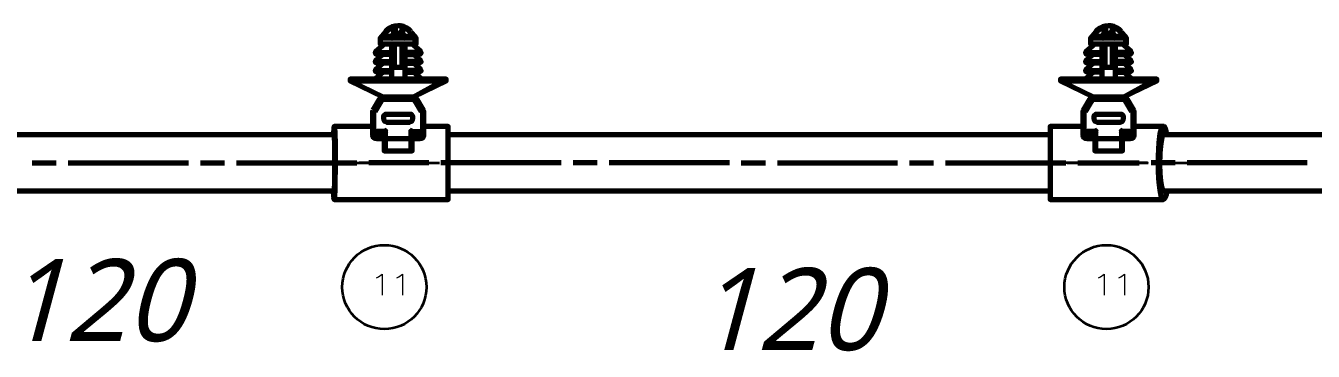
# Model space of a CAD drawing. Header units: millimetres. Extents: x 0 to 174, y 0 to 33.
# Drawn here: x 58.289 to 62.508, y 8.302 to 9.369 of the extents above; entities that cross this region are included whole.
import ezdxf

# ---------------------------------------------------------------- set-up
doc = ezdxf.new("R2010")
doc.units = ezdxf.units.MM
doc.layers.add('PDF_Geomertry', color=7, linetype='Continuous', true_color=0x405f80)
doc.layers.add('PDF_Text', color=7, linetype='Continuous')
doc.styles.add('PDF Lucida Handwriting Italic', font='')
doc.styles.get('PDF Lucida Handwriting Italic').set_extended_font_data('Lucida Handwriting', italic=True)

# ---------------------------------------------------------------- blocks, each defined once
blk = doc.blocks.new('SYM_11_037')
at = {"layer": 'PDF_Geomertry', "lineweight": 35}
for points in [[(-0.0407, 0.2507), (-0.0399, 0.2507), (-0.0354, 0.2471), (-0.0344, 0.2482), (-0.0271, 0.2547), (-0.0186, 0.2596), (-0.0186, 0.2396), (-0.0418, 0.2396), (-0.0354, 0.2471)], [(-0.0186, 0.2596), (-0.0201, 0.2631), (-0.0207, 0.2642), (-0.0208, 0.2647), (-0.021, 0.2649), (-0.0294, 0.26), (-0.0371, 0.2538), (-0.0399, 0.2508)], [(-0.0079, 0.2649), (-0.0082, 0.2658), (-0.0086, 0.2663), (-0.0094, 0.2668), (-0.0124, 0.2671), (-0.0169, 0.2663), (-0.021, 0.2649)], [(-0.0128, 0.2471), (-0.0125, 0.2483), (-0.0114, 0.2494), (-0.0079, 0.2507), (0.0094, 0.2507), (0.0094, 0.2649), (0.0099, 0.2661), (0.0104, 0.2667), (0.0124, 0.2671), (0.0181, 0.2664), (0.0182, 0.2661), (0.0185, 0.2653), (0.0181, 0.261), (0.02, 0.2596), (0.0224, 0.2649), (0.0261, 0.2631), (0.0343, 0.2576), (0.0412, 0.2508)], [(0.0224, 0.2649), (0.0181, 0.2664), (0.0094, 0.2692), (0.0007, 0.2701)], [(0.0369, 0.2471), (0.0433, 0.2396), (0.02, 0.2396), (0.02, 0.2596), (0.0215, 0.2589), (0.0299, 0.2538), (0.0369, 0.2471), (0.0412, 0.2507), (0.0422, 0.2507)], [(-0.0547, 0.2333), (-0.0418, 0.2396), (-0.0418, 0.2299)], [(-0.0128, 0.2396), (-0.0117, 0.2358), (-0.0092, 0.2338), (-0.0076, 0.2333)], [(0.0561, 0.2333), (0.0433, 0.2396), (0.0433, 0.2299)], [(0.0525, 0.2106), (0.0525, 0.2299)], [(-0.0726, 0.1867), (-0.0206, 0.1867)], [(0.074, 0.1867), (0.0219, 0.1867)], [(-0.0726, 0.1571), (-0.0206, 0.1571)], [(-0.0726, 0.1276), (-0.0206, 0.1276)], [(0.074, 0.1571), (0.0219, 0.1571)], [(0.074, 0.1276), (0.0219, 0.1276)], [(-0.0726, 0.0982), (-0.0206, 0.0982)], [(0.074, 0.0982), (0.0219, 0.0982)], [(0.1392, 0.0947), (0.1392, 0.089), (0.044, 0.0375)], [(-0.054, 0.0242), (-0.0599, 0.0276), (-0.0608, 0.0281), (-0.0569, 0.0318), (-0.0524, 0.0328), (-0.0524, 0.0253), (0.0539, 0.0253), (0.0539, 0.0328), (0.0581, 0.0319), (0.0614, 0.0294), (0.0622, 0.0281), (0.0617, 0.0278), (0.0556, 0.0242)], [(-0.0497, 0.0375), (-0.0497, 0.0374), (-0.0522, 0.0371), (-0.0546, 0.0361), (-0.0565, 0.0347), (-0.0581, 0.0326)], [(0.0596, 0.0326), (0.0581, 0.0347), (0.0561, 0.0361), (0.0537, 0.0371), (0.0512, 0.0374), (0.0512, 0.0375)], [(-0.0747, -0.0765), (-0.0747, -0.0707), (-0.0747, -0.0119), (-0.0824, -0.0119)], [(-0.0811, -0.0071), (-0.0744, -0.011), (-0.0747, -0.0119)], [(0.0825, -0.0071), (0.0758, -0.011), (0.0761, -0.0119)], [(0.0839, -0.0119), (0.0761, -0.0119), (0.0761, -0.0707), (0.0839, -0.0707)], [(-0.0683, -0.0842), (-0.0751, -0.0842), (-0.0768, -0.0911), (-0.0771, -0.0919), (-0.0769, -0.094), (-0.0763, -0.0953), (-0.0735, -0.0965), (-0.0728, -0.0967), (-0.0728, -0.0997)], [(-0.0369, -0.1394), (-0.0369, -0.0726), (-0.0689, -0.0726), (-0.0667, -0.0765), (-0.065, -0.0749), (-0.0689, -0.0726), (-0.0689, -0.0765), (-0.0747, -0.0765), (-0.0751, -0.0842)], [(-0.0667, -0.0765), (-0.0625, -0.0836)], [(-0.065, -0.0749), (-0.0579, -0.079)], [(-0.0369, -0.0726), (-0.0447, -0.09)], [(0.0594, -0.079), (0.0664, -0.0749), (0.0681, -0.0765), (0.0703, -0.0726), (0.0385, -0.0726), (0.0385, -0.1394)], [(0.0461, -0.09), (0.0385, -0.0726)], [(0.0681, -0.0765), (0.064, -0.0836)], [(0.0664, -0.0749), (0.0703, -0.0726), (0.0703, -0.0765), (0.0761, -0.0765), (0.0839, -0.0765)], [(0.0699, -0.0842), (0.0765, -0.0842), (0.0782, -0.0911), (0.0785, -0.0919), (0.0785, -0.094), (0.0776, -0.0953), (0.075, -0.0965), (0.0742, -0.0967)], [(0.0761, -0.0707), (0.0761, -0.0765), (0.0765, -0.0842)], [(-0.0728, -0.0967), (-0.0708, -0.0967), (-0.069, -0.0964), (-0.0671, -0.095), (-0.0664, -0.0931), (-0.0668, -0.0911)], [(0.0742, -0.0997), (0.0742, -0.0967), (0.0722, -0.0967), (0.0706, -0.0964), (0.0686, -0.095), (0.0678, -0.0931), (0.0682, -0.0911)]]:
    blk.add_lwpolyline(points, dxfattribs=at)
at = {"layer": 'PDF_Geomertry', "lineweight": 70}
for points in [[(0.0422, 0.2508), (0.0353, 0.2576), (0.0272, 0.2632), (0.0182, 0.2672), (0.0087, 0.2696), (0.0007, 0.2701), (-0.009, 0.2692), (-0.0185, 0.2665), (-0.0272, 0.2624), (-0.0351, 0.2565), (-0.0407, 0.2508)], [(-0.0225, 0.2299), (-0.0188, 0.2307), (-0.0157, 0.2328), (-0.0135, 0.2358), (-0.0128, 0.2396), (-0.0128, 0.2471), (-0.0128, 0.2596), (-0.0129, 0.2606), (-0.0133, 0.2613), (-0.014, 0.2617), (-0.0144, 0.2617), (-0.0164, 0.2611), (-0.0186, 0.2596)], [(-0.0189, 0.2299), (-0.0151, 0.2303), (-0.0111, 0.2314), (-0.0076, 0.2333), (-0.0079, 0.2507), (-0.0079, 0.2649), (-0.0114, 0.2631), (-0.0125, 0.2614), (-0.0128, 0.2596)], [(-0.0131, 0.2607), (-0.0126, 0.2613), (-0.0125, 0.2614)], [(0.0094, 0.2649), (0.0129, 0.2631), (0.0139, 0.2614), (0.0143, 0.2596)], [(0.0142, 0.2606), (0.0142, 0.2608), (0.0144, 0.2611), (0.0147, 0.2611)], [(0.0181, 0.261), (0.016, 0.2617), (0.0153, 0.2615), (0.0146, 0.261), (0.0143, 0.2596), (0.0143, 0.2471), (0.0143, 0.2396), (0.0147, 0.2396), (0.02, 0.2396), (0.0204, 0.2354), (0.0214, 0.2321), (0.0225, 0.2306), (0.0231, 0.2301), (0.0239, 0.2299), (0.0222, 0.2308), (0.0212, 0.2326), (0.0207, 0.2342), (0.02, 0.2396)], [(-0.0407, 0.2507), (-0.0582, 0.2299), (-0.0582, 0.2106), (0.0525, 0.2106), (0.0597, 0.2106), (0.0597, 0.2299), (0.0422, 0.2507)], [(0.0597, 0.2299), (0.059, 0.2299), (0.0564, 0.2299), (0.0525, 0.2299), (0.0203, 0.2299), (0.0092, 0.2299), (-0.0076, 0.2299), (-0.0189, 0.2299), (-0.0549, 0.2299), (-0.0576, 0.2299), (-0.0582, 0.2299)], [(-0.0399, 0.2507), (-0.0547, 0.2333), (-0.0558, 0.2314), (-0.056, 0.2306), (-0.0558, 0.2303), (-0.0556, 0.23), (-0.0549, 0.2299)], [(0.0203, 0.2299), (0.0149, 0.2306), (0.0092, 0.2333), (0.0094, 0.2507), (0.0129, 0.2494), (0.0139, 0.2483), (0.0143, 0.2471)], [(0.0092, 0.2333), (0.0104, 0.2338), (0.0119, 0.2346), (0.0132, 0.236), (0.014, 0.2378), (0.0143, 0.2396), (0.015, 0.2358), (0.0171, 0.2328), (0.0203, 0.2307), (0.0239, 0.2299)], [(0.0412, 0.2507), (0.0561, 0.2333), (0.0572, 0.2314), (0.0574, 0.2306), (0.0572, 0.2303), (0.0569, 0.23), (0.0564, 0.2299)], [(-0.0207, 0.1764), (-0.0689, 0.1764), (-0.0739, 0.1792), (-0.0726, 0.1867), (-0.044, 0.2106)], [(-0.0207, 0.1469), (-0.0689, 0.1469), (-0.0739, 0.1497), (-0.0726, 0.1571), (-0.0497, 0.1764)], [(-0.0206, 0.1764), (-0.0206, 0.1836), (-0.0206, 0.1867), (-0.0206, 0.2106)], [(-0.0206, 0.1469), (-0.0206, 0.1469), (-0.0206, 0.1469), (-0.0206, 0.1543), (-0.0206, 0.1571), (-0.0206, 0.1765)], [(0.0124, 0.2106), (0.0124, 0.1333), (-0.0108, 0.1333), (-0.0108, 0.2106)], [(0.0219, 0.2106), (0.0219, 0.1867), (0.0219, 0.18), (0.0219, 0.1775), (0.0219, 0.1764), (0.0219, 0.1765)], [(0.0219, 0.1764), (0.0219, 0.1571), (0.0219, 0.1506), (0.0219, 0.1479), (0.0219, 0.1469), (0.0219, 0.1469), (0.0219, 0.1276), (0.0219, 0.1211), (0.0219, 0.1185), (0.0219, 0.1174), (0.0219, 0.1175), (0.0219, 0.0982)], [(0.0222, 0.1764), (0.0703, 0.1764), (0.076, 0.1813), (0.074, 0.1867), (0.0454, 0.2106)], [(0.0222, 0.1469), (0.0703, 0.1469), (0.076, 0.1518), (0.074, 0.1571), (0.0511, 0.1764)], [(-0.0207, 0.1174), (-0.0689, 0.1174), (-0.0739, 0.1203), (-0.0726, 0.1276), (-0.0497, 0.1469)], [(-0.0206, 0.1175), (-0.0206, 0.1174), (-0.0206, 0.1175), (-0.0206, 0.1276), (-0.0206, 0.1471)], [(0.0222, 0.1174), (0.0703, 0.1174), (0.076, 0.1222), (0.074, 0.1276), (0.0511, 0.1469)], [(0.05, 0.0375), (0.1585, 0.089), (0.1585, 0.0947), (0.1392, 0.0947), (-0.1569, 0.0947), (-0.1569, 0.089), (-0.0486, 0.0375)], [(-0.1569, 0.089), (0.1392, 0.089), (0.1585, 0.089)], [(-0.0746, 0.0947), (-0.0726, 0.0982), (-0.0497, 0.1174)], [(-0.0206, 0.0982), (-0.0206, 0.1176)], [(0.076, 0.0947), (0.074, 0.0982), (0.0511, 0.1174)], [(-0.0625, -0.0836), (-0.0683, -0.0842), (-0.0668, -0.0911), (-0.0619, -0.0906), (-0.0614, -0.0904), (-0.0612, -0.0903), (-0.0611, -0.0901), (-0.0611, -0.09), (-0.0619, -0.094), (-0.0643, -0.0972), (-0.0674, -0.0992), (-0.0708, -0.0997), (-0.0714, -0.0997), (-0.0728, -0.0997), (-0.0758, -0.0992), (-0.0788, -0.0976), (-0.0814, -0.0943), (-0.0824, -0.09), (-0.0824, -0.0828), (-0.0824, -0.0765), (-0.0824, -0.0707), (-0.0824, -0.0212), (-0.0824, -0.0119), (-0.0811, -0.0071), (-0.0608, 0.0281), (-0.0581, 0.0326), (-0.0575, 0.0335), (-0.0497, 0.0375), (0.0512, 0.0375), (0.0522, 0.0375), (0.0596, 0.0326), (0.0622, 0.0281), (0.0825, -0.0071), (0.0839, -0.0119), (0.0839, -0.0212), (0.0839, -0.0707), (0.0839, -0.0765), (0.0839, -0.0828)], [(-0.0744, -0.011), (-0.054, 0.0242), (-0.0535, 0.0249), (-0.0524, 0.0253)], [(0.0539, 0.0253), (0.0547, 0.025), (0.0556, 0.0242), (0.0758, -0.011)], [(-0.0747, -0.0707), (-0.0824, -0.0707), (-0.0824, -0.0765), (-0.0747, -0.0765)], [(-0.0824, -0.0828), (-0.0824, -0.0828), (-0.0822, -0.0829), (-0.0821, -0.0832), (-0.0814, -0.0835), (-0.0751, -0.0842)], [(-0.0667, -0.0765), (-0.0689, -0.0765), (-0.0683, -0.0842)], [(-0.0611, -0.09), (-0.0611, -0.0862), (-0.0611, -0.0862), (-0.0612, -0.086), (-0.0625, -0.0836), (-0.0607, -0.0808), (-0.0579, -0.079), (-0.0553, -0.0804), (-0.0582, -0.0812), (-0.0604, -0.0833), (-0.0611, -0.0862), (-0.0604, -0.0833), (-0.0582, -0.0812), (-0.0553, -0.0804), (-0.0543, -0.0804), (-0.0496, -0.0817), (-0.046, -0.0853), (-0.0447, -0.09), (-0.0447, -0.1394), (-0.0369, -0.1394), (0.0385, -0.1394), (0.0461, -0.1394), (0.0461, -0.09), (0.0469, -0.0864), (0.049, -0.0832), (0.0521, -0.0811), (0.0558, -0.0804), (0.0568, -0.0804), (0.0597, -0.0812), (0.0618, -0.0833), (0.0626, -0.0862), (0.0618, -0.0833), (0.0597, -0.0812), (0.0568, -0.0804), (0.0568, -0.0804), (0.0571, -0.0803), (0.0594, -0.079), (0.0622, -0.0808), (0.064, -0.0836), (0.0626, -0.0862), (0.0626, -0.09), (0.0633, -0.0937), (0.0656, -0.0969), (0.0686, -0.099), (0.0722, -0.0997)], [(-0.0369, -0.0726), (-0.0543, -0.0804)], [(0.0558, -0.0804), (0.0385, -0.0726)], [(0.0626, -0.09), (0.0626, -0.0901), (0.0626, -0.0903), (0.0628, -0.0904), (0.0633, -0.0906), (0.0682, -0.0911), (0.0699, -0.0842), (0.064, -0.0836)], [(0.0681, -0.0765), (0.0703, -0.0765), (0.0699, -0.0842)], [(0.0765, -0.0842), (0.0829, -0.0835), (0.0836, -0.0832), (0.0837, -0.0829), (0.0839, -0.0828), (0.0839, -0.0828), (0.0839, -0.09)], [(-0.0824, -0.09), (-0.0824, -0.0901), (-0.0824, -0.0903), (-0.0821, -0.0904), (-0.0817, -0.0906), (-0.0768, -0.0911)], [(-0.0708, -0.0997), (-0.0708, -0.0967)], [(0.0782, -0.0911), (0.0831, -0.0906), (0.0836, -0.0904), (0.0837, -0.0903), (0.0839, -0.0901), (0.0839, -0.09), (0.0828, -0.0946), (0.0796, -0.0981), (0.0761, -0.0996), (0.0742, -0.0997), (0.0729, -0.0997), (0.0722, -0.0997), (0.0722, -0.0993), (0.0722, -0.0967)]]:
    blk.add_lwpolyline(points, dxfattribs=at)
for points in [[(-0.0225, 0.2299), (-0.0215, 0.2301), (-0.021, 0.2306), (-0.02, 0.2321), (-0.019, 0.2354), (-0.0186, 0.2396), (-0.0128, 0.2396), (-0.0132, 0.2396), (-0.0186, 0.2396), (-0.0193, 0.2342), (-0.0199, 0.2326), (-0.0208, 0.2308)], [(0.0424, -0.0194), (0.0432, -0.0196), (0.0481, -0.0253), (0.0481, -0.0358), (0.0449, -0.0439), (0.0365, -0.0475), (-0.035, -0.0475), (-0.0431, -0.0442), (-0.0467, -0.0358), (-0.0467, -0.0253), (-0.0465, -0.0243), (-0.0408, -0.0194)]]:
    blk.add_lwpolyline(points, close=True, dxfattribs=at)
at = {"layer": 'PDF_Geomertry', "lineweight": 35}
blk.add_lwpolyline([(0.0539, 0.0328), (0.0512, 0.0374), (-0.0497, 0.0374), (-0.0524, 0.0328)], close=True, dxfattribs=at)
blk = doc.blocks.new('SYM_11_045')
at = {"layer": 'PDF_Geomertry', "lineweight": 35}
for points in [[(-0.0403, 0.252), (-0.0393, 0.252), (-0.035, 0.2484), (-0.0339, 0.2495), (-0.0267, 0.256), (-0.0182, 0.2609), (-0.0182, 0.2409), (-0.0414, 0.2409), (-0.035, 0.2484)], [(-0.0182, 0.2609), (-0.0197, 0.2644), (-0.0201, 0.2655), (-0.0204, 0.266), (-0.0204, 0.2662), (-0.029, 0.2613), (-0.0365, 0.2551), (-0.0393, 0.2522)], [(-0.0075, 0.2662), (-0.0078, 0.2672), (-0.0081, 0.2676), (-0.009, 0.2681), (-0.0119, 0.2684), (-0.0165, 0.2676), (-0.0204, 0.2662)], [(-0.0124, 0.2484), (-0.0119, 0.2497), (-0.011, 0.2508), (-0.0075, 0.252), (0.0099, 0.252), (0.0099, 0.2662), (0.0103, 0.2674), (0.011, 0.268), (0.0128, 0.2684), (0.0185, 0.2677), (0.0186, 0.2674), (0.0189, 0.2666), (0.0186, 0.2623), (0.0206, 0.2609), (0.0228, 0.2662), (0.0185, 0.2677), (0.01, 0.2705), (0.0012, 0.2715)], [(0.0374, 0.2484), (0.0437, 0.2409), (0.0206, 0.2409), (0.0206, 0.2609), (0.0219, 0.2602), (0.0303, 0.2551), (0.0374, 0.2484), (0.0418, 0.252), (0.0426, 0.252)], [(0.0418, 0.2522), (0.0347, 0.259), (0.0265, 0.2644), (0.0229, 0.2662)], [(-0.0543, 0.2347), (-0.0414, 0.2409), (-0.0414, 0.2326), (-0.0414, 0.2312)], [(-0.0124, 0.2409), (-0.0112, 0.2372), (-0.0088, 0.2351), (-0.0072, 0.2347)], [(0.0567, 0.2347), (0.0437, 0.2409), (0.0437, 0.2312)], [(0.0529, 0.2119), (0.0529, 0.2312)], [(-0.0721, 0.188), (-0.02, 0.188)], [(0.0744, 0.188), (0.0225, 0.188)], [(-0.0721, 0.1584), (-0.02, 0.1584)], [(-0.0721, 0.129), (-0.02, 0.129)], [(0.0744, 0.1584), (0.0225, 0.1584)], [(0.0744, 0.129), (0.0225, 0.129)], [(-0.0721, 0.0995), (-0.02, 0.0995)], [(0.0744, 0.0995), (0.0225, 0.0995)], [(0.1396, 0.096), (0.1396, 0.0903), (0.0444, 0.0388)], [(-0.0536, 0.0255), (-0.0603, 0.0294), (-0.0564, 0.0331), (-0.0519, 0.0341), (-0.0519, 0.0266), (0.0543, 0.0266), (0.0543, 0.0341), (0.0585, 0.0333), (0.0618, 0.0308), (0.0626, 0.0294), (0.0622, 0.0291), (0.056, 0.0255)], [(-0.0493, 0.0388), (-0.0493, 0.0387), (-0.0518, 0.0384), (-0.0542, 0.0374), (-0.0561, 0.036), (-0.0576, 0.034)], [(0.06, 0.034), (0.0585, 0.036), (0.0565, 0.0374), (0.0542, 0.0384), (0.0517, 0.0387), (0.0517, 0.0388)], [(-0.0742, -0.0752), (-0.0742, -0.0694), (-0.0742, -0.0106), (-0.0819, -0.0106)], [(-0.0807, -0.0058), (-0.0739, -0.0097), (-0.0742, -0.0106)], [(0.0831, -0.0058), (0.0764, -0.0097), (0.0765, -0.0106)], [(0.0843, -0.0106), (0.0765, -0.0106), (0.0765, -0.0694), (0.0833, -0.0694), (0.0843, -0.0694)], [(-0.0679, -0.0828), (-0.0747, -0.0828), (-0.0763, -0.0898), (-0.0767, -0.0906), (-0.0765, -0.0927), (-0.0757, -0.094), (-0.0731, -0.0952), (-0.0722, -0.0953), (-0.0722, -0.0984)], [(-0.0365, -0.1381), (-0.0365, -0.0713), (-0.0683, -0.0713), (-0.0661, -0.0752), (-0.0644, -0.0735), (-0.0683, -0.0713), (-0.0683, -0.0752), (-0.0742, -0.0752), (-0.0747, -0.0828)], [(-0.0661, -0.0752), (-0.0621, -0.0823)], [(-0.0644, -0.0735), (-0.0575, -0.0777)], [(-0.0365, -0.0713), (-0.0442, -0.0887)], [(0.0389, -0.1381), (0.0389, -0.0713), (0.0708, -0.0713), (0.0686, -0.0752), (0.0669, -0.0735), (0.0599, -0.0777)], [(0.0467, -0.0887), (0.0389, -0.0713)], [(0.0686, -0.0752), (0.0644, -0.0823)], [(0.0669, -0.0735), (0.0708, -0.0713), (0.0708, -0.0752), (0.0765, -0.0752), (0.0833, -0.0752), (0.0843, -0.0752)], [(0.0703, -0.0828), (0.0771, -0.0828), (0.0786, -0.0898), (0.079, -0.0906), (0.0789, -0.0927), (0.0781, -0.094), (0.0754, -0.0952), (0.0747, -0.0953)], [(0.0765, -0.0694), (0.0765, -0.0752), (0.0771, -0.0828)], [(-0.0722, -0.0953), (-0.0703, -0.0953), (-0.0686, -0.0951), (-0.0667, -0.0937), (-0.0658, -0.0917), (-0.0663, -0.0898)], [(0.0747, -0.0984), (0.0747, -0.0953), (0.0728, -0.0953), (0.071, -0.0951), (0.069, -0.0937), (0.0682, -0.0917), (0.0687, -0.0898)]]:
    blk.add_lwpolyline(points, dxfattribs=at)
at = {"layer": 'PDF_Geomertry', "lineweight": 70}
for points in [[(0.0426, 0.2522), (0.0357, 0.259), (0.0276, 0.2645), (0.0186, 0.2685), (0.0092, 0.2709), (0.0012, 0.2715), (-0.0086, 0.2705), (-0.0181, 0.2678), (-0.0268, 0.2637), (-0.0347, 0.2578), (-0.0403, 0.2522)], [(-0.0219, 0.2312), (-0.0183, 0.232), (-0.0151, 0.2341), (-0.0131, 0.2372), (-0.0124, 0.2409), (-0.0124, 0.2484), (-0.0124, 0.2609), (-0.0125, 0.2619), (-0.0129, 0.2626), (-0.0136, 0.263), (-0.014, 0.263), (-0.0158, 0.2624), (-0.0182, 0.2609)], [(-0.0183, 0.2312), (-0.0147, 0.2316), (-0.0107, 0.2327), (-0.0072, 0.2347), (-0.0075, 0.252), (-0.0075, 0.2662), (-0.011, 0.2644), (-0.0119, 0.2627), (-0.0124, 0.2609)], [(-0.0125, 0.262), (-0.0121, 0.2626), (-0.0119, 0.2627)], [(0.0099, 0.2662), (0.0133, 0.2644), (0.0143, 0.2627), (0.0147, 0.2609)], [(0.0146, 0.2619), (0.0147, 0.2622), (0.0149, 0.2624), (0.0151, 0.2624)], [(0.0186, 0.2623), (0.0165, 0.263), (0.0157, 0.2628), (0.0151, 0.2623), (0.0147, 0.2609), (0.0147, 0.2484), (0.0147, 0.2409), (0.0151, 0.2409), (0.0206, 0.2409), (0.0208, 0.2367), (0.0219, 0.2334), (0.0229, 0.2319), (0.0235, 0.2315), (0.0244, 0.2312), (0.0228, 0.2322), (0.0217, 0.234), (0.0212, 0.2355), (0.0206, 0.2409)], [(-0.0201, 0.1777), (-0.0683, 0.1777), (-0.0733, 0.1805), (-0.0721, 0.188), (-0.0436, 0.2119)], [(-0.0403, 0.252), (-0.0578, 0.2312), (-0.0578, 0.2119), (0.0529, 0.2119), (0.0601, 0.2119), (0.0601, 0.2312), (0.0426, 0.252)], [(0.0601, 0.2312), (0.0596, 0.2312), (0.0568, 0.2312), (0.0529, 0.2312), (0.0208, 0.2312), (0.0096, 0.2312), (-0.0072, 0.2312), (-0.0183, 0.2312), (-0.0544, 0.2312), (-0.0572, 0.2312), (-0.0578, 0.2312)], [(-0.0393, 0.252), (-0.0543, 0.2347), (-0.0553, 0.2327), (-0.0554, 0.2319), (-0.0554, 0.2316), (-0.055, 0.2313), (-0.0544, 0.2312)], [(-0.02, 0.1777), (-0.02, 0.1849), (-0.02, 0.188), (-0.02, 0.2119)], [(0.0128, 0.2119), (0.0128, 0.1347), (-0.0104, 0.1347), (-0.0104, 0.2119)], [(0.0208, 0.2312), (0.0153, 0.2319), (0.0096, 0.2347), (0.0099, 0.252), (0.0133, 0.2508), (0.0143, 0.2497), (0.0147, 0.2484)], [(0.0096, 0.2347), (0.0108, 0.2351), (0.0125, 0.2359), (0.0137, 0.2373), (0.0144, 0.2391), (0.0147, 0.2409), (0.0154, 0.2372), (0.0175, 0.2341), (0.0207, 0.232), (0.0244, 0.2312)], [(0.0225, 0.2119), (0.0225, 0.188), (0.0225, 0.1813), (0.0225, 0.1788), (0.0225, 0.1777), (0.0225, 0.1778)], [(0.0228, 0.1777), (0.0708, 0.1777), (0.0765, 0.1826), (0.0744, 0.188), (0.046, 0.2119)], [(0.0418, 0.252), (0.0567, 0.2347), (0.0576, 0.2327), (0.0579, 0.2319), (0.0576, 0.2316), (0.0574, 0.2313), (0.0568, 0.2312)], [(-0.0201, 0.1483), (-0.0683, 0.1483), (-0.0733, 0.151), (-0.0721, 0.1584), (-0.0492, 0.1777)], [(-0.02, 0.1483), (-0.02, 0.1483), (-0.02, 0.1483), (-0.02, 0.1556), (-0.02, 0.1584), (-0.02, 0.1778)], [(0.0225, 0.1777), (0.0225, 0.1584), (0.0225, 0.1519), (0.0225, 0.1492), (0.0225, 0.1483), (0.0225, 0.1483), (0.0225, 0.129), (0.0225, 0.1224), (0.0225, 0.1198), (0.0225, 0.1187), (0.0225, 0.1188), (0.0225, 0.0995)], [(0.0228, 0.1483), (0.0708, 0.1483), (0.0765, 0.1531), (0.0744, 0.1584), (0.0515, 0.1777)], [(-0.0201, 0.1187), (-0.0683, 0.1187), (-0.0733, 0.1216), (-0.0721, 0.129), (-0.0492, 0.1483)], [(-0.02, 0.1188), (-0.02, 0.1187), (-0.02, 0.1188), (-0.02, 0.126), (-0.02, 0.129), (-0.02, 0.1484)], [(0.0228, 0.1187), (0.0708, 0.1187), (0.0765, 0.1235), (0.0744, 0.129), (0.0515, 0.1483)], [(0.0506, 0.0388), (0.1589, 0.0903), (0.1589, 0.096), (0.1396, 0.096), (-0.1565, 0.096), (-0.1565, 0.0903), (-0.0481, 0.0388)], [(-0.1565, 0.0903), (0.1396, 0.0903), (0.1589, 0.0903)], [(-0.0742, 0.096), (-0.0721, 0.0995), (-0.0492, 0.1187)], [(-0.02, 0.0995), (-0.02, 0.119)], [(0.0765, 0.096), (0.0744, 0.0995), (0.0515, 0.1187)], [(-0.0807, -0.0058), (-0.0603, 0.0294), (-0.0576, 0.034), (-0.0571, 0.0348), (-0.0493, 0.0388), (0.0517, 0.0388), (0.0526, 0.0388), (0.06, 0.034), (0.0626, 0.0294), (0.0831, -0.0058), (0.0843, -0.0106), (0.0843, -0.0199), (0.0843, -0.0694), (0.0843, -0.0752), (0.0843, -0.0815)], [(-0.0739, -0.0097), (-0.0536, 0.0255), (-0.0531, 0.0262), (-0.0519, 0.0266)], [(0.0543, 0.0266), (0.0551, 0.0263), (0.056, 0.0255), (0.0764, -0.0097)], [(-0.0621, -0.0823), (-0.0679, -0.0828), (-0.0663, -0.0898), (-0.0614, -0.0892), (-0.0608, -0.0891), (-0.0607, -0.089), (-0.0607, -0.0888), (-0.0607, -0.0887), (-0.0615, -0.0927), (-0.0639, -0.0959), (-0.0669, -0.0978), (-0.0703, -0.0984), (-0.071, -0.0984), (-0.0722, -0.0984), (-0.0754, -0.0978), (-0.0783, -0.0963), (-0.081, -0.093), (-0.0819, -0.0887), (-0.0819, -0.0815), (-0.0819, -0.0752), (-0.0819, -0.0694), (-0.0819, -0.0199), (-0.0819, -0.0106), (-0.0806, -0.0058)], [(-0.0742, -0.0694), (-0.0819, -0.0694), (-0.0819, -0.0752), (-0.0808, -0.0752), (-0.0742, -0.0752)], [(-0.0819, -0.0815), (-0.0819, -0.0815), (-0.0818, -0.0816), (-0.0817, -0.0819), (-0.081, -0.0822), (-0.0747, -0.0828)], [(-0.0661, -0.0752), (-0.0683, -0.0752), (-0.0679, -0.0828)], [(-0.0607, -0.0887), (-0.0607, -0.0849), (-0.0607, -0.0849), (-0.0608, -0.0847), (-0.0621, -0.0823), (-0.0603, -0.0795), (-0.0575, -0.0777), (-0.0549, -0.0791), (-0.0578, -0.0799), (-0.0599, -0.082), (-0.0607, -0.0849), (-0.0599, -0.082), (-0.0578, -0.0799), (-0.0549, -0.0791), (-0.0539, -0.0791), (-0.049, -0.0803), (-0.0456, -0.084), (-0.0442, -0.0887), (-0.0442, -0.1381), (-0.0365, -0.1381), (0.0389, -0.1381), (0.0467, -0.1381), (0.0467, -0.0887), (0.0474, -0.0851), (0.0494, -0.0819), (0.0526, -0.0798), (0.0562, -0.0791), (0.0572, -0.0791), (0.0601, -0.0799), (0.0622, -0.082), (0.0631, -0.0849), (0.0622, -0.082), (0.0601, -0.0799), (0.0572, -0.0791), (0.0574, -0.0791), (0.0575, -0.079), (0.0599, -0.0777), (0.0626, -0.0795), (0.0644, -0.0823), (0.0631, -0.0849), (0.0631, -0.0887), (0.0637, -0.0924), (0.066, -0.0956), (0.069, -0.0977), (0.0728, -0.0984)], [(-0.0365, -0.0713), (-0.0539, -0.0791)], [(0.0562, -0.0791), (0.0389, -0.0713)], [(0.0631, -0.0887), (0.0631, -0.0888), (0.0632, -0.089), (0.0633, -0.0891), (0.0637, -0.0892), (0.0687, -0.0898), (0.0703, -0.0828), (0.0644, -0.0823)], [(0.0686, -0.0752), (0.0708, -0.0752), (0.0703, -0.0828)], [(0.0771, -0.0828), (0.0833, -0.0822), (0.084, -0.0819), (0.0842, -0.0816), (0.0843, -0.0815), (0.0843, -0.0815), (0.0843, -0.0887)], [(-0.0819, -0.0887), (-0.0819, -0.0888), (-0.0818, -0.089), (-0.0817, -0.0891), (-0.0811, -0.0892), (-0.0763, -0.0898)], [(-0.0703, -0.0984), (-0.0703, -0.0953)], [(0.0786, -0.0898), (0.0836, -0.0892), (0.084, -0.0891), (0.0842, -0.089), (0.0843, -0.0888), (0.0843, -0.0887), (0.0832, -0.0933), (0.0801, -0.0967), (0.0765, -0.0983), (0.0747, -0.0984), (0.0733, -0.0984), (0.0728, -0.0984), (0.0728, -0.098), (0.0728, -0.0953)]]:
    blk.add_lwpolyline(points, dxfattribs=at)
for points in [[(-0.0219, 0.2312), (-0.0211, 0.2315), (-0.0206, 0.2319), (-0.0196, 0.2334), (-0.0185, 0.2367), (-0.0182, 0.2409), (-0.0124, 0.2409), (-0.0128, 0.2409), (-0.0182, 0.2409), (-0.0188, 0.2355), (-0.0193, 0.234), (-0.0203, 0.2322)], [(0.0428, -0.0181), (0.0437, -0.0183), (0.0486, -0.024), (0.0486, -0.0345), (0.0453, -0.0426), (0.0369, -0.0462), (-0.0346, -0.0462), (-0.0426, -0.0428), (-0.0461, -0.0345), (-0.0461, -0.024), (-0.0461, -0.023), (-0.0404, -0.0181)]]:
    blk.add_lwpolyline(points, close=True, dxfattribs=at)
at = {"layer": 'PDF_Geomertry', "lineweight": 35}
blk.add_lwpolyline([(0.0543, 0.0341), (0.0517, 0.0387), (-0.0493, 0.0387), (-0.0519, 0.0341)], close=True, dxfattribs=at)

msp = doc.modelspace()

# ---------------------------------------------------------------- linework, layer by layer
at = {"layer": 'PDF_Geomertry', "lineweight": 70}
for points in [[(59.4261, 9.0389), (59.2996, 9.0389), (59.3006, 9.0339), (59.3015, 9.0192), (59.3026, 8.9781), (59.3031, 8.9238), (59.3021, 8.8361), (59.3006, 8.8046), (59.3, 8.8004), (59.2997, 8.7997), (59.2997, 8.7996), (59.2996, 8.7996), (59.2996, 8.7996), (59.2996, 8.7996), (59.2996, 8.7996), (59.2996, 8.7996), (59.2994, 8.7997), (59.2993, 8.7999), (59.299, 8.8015), (59.2985, 8.8053), (59.2974, 8.8271)], [(59.2996, 9.0389), (59.2996, 9.0389), (59.2996, 9.0389), (59.2994, 9.0389), (59.2992, 9.0382), (59.2986, 9.034), (59.2975, 9.0157), (59.2974, 9.0114)], [(59.2996, 8.7996), (59.5093, 8.7996), (59.6735, 8.7996), (59.6735, 9.0389), (59.5924, 9.0389)], [(61.7538, 9.0389), (61.6451, 9.0389), (61.6451, 8.7996), (61.8368, 8.7996), (62.0171, 8.7996)], [(62.0283, 8.8271), (62.0282, 8.8268), (62.0242, 8.8096), (62.0206, 8.8019), (62.019, 8.8003), (62.0182, 8.7997), (62.0174, 8.7996), (62.0167, 8.7996), (62.0158, 8.7999), (62.015, 8.8004), (62.0131, 8.8028), (62.0106, 8.8083), (62.0081, 8.8167), (62.0054, 8.8301), (62.0032, 8.8469), (62.0012, 8.8683), (62.0001, 8.8919), (62, 8.9418), (62.0025, 8.9847), (62.0064, 9.014), (62.0106, 9.0301), (62.014, 9.0371), (62.0156, 9.0385), (62.0164, 9.0389), (62.0171, 9.0389), (61.92, 9.0389)], [(62.0283, 9.0114), (62.0258, 9.0231), (62.0232, 9.0317), (62.021, 9.0361), (62.019, 9.0382), (62.0171, 9.0389)], [(57.5664, 8.8271), (59.2996, 8.8271), (59.2996, 8.8271), (59.2996, 8.8271), (59.2997, 8.8272), (59.2999, 8.8275), (59.3003, 8.8303), (59.3015, 8.856), (59.3022, 8.9347), (59.3017, 8.979), (59.3004, 9.0065), (59.2996, 9.0114), (57.5664, 9.0114)], [(61.645, 9.0114), (59.6736, 9.0114)], [(62.0171, 9.0114), (62.0164, 9.0113), (62.0157, 9.011), (62.0143, 9.0093), (62.0111, 9.0019), (62.0076, 8.9843), (62.0046, 8.9529), (62.0038, 8.9106), (62.0044, 8.8889), (62.0058, 8.869), (62.0078, 8.8532), (62.0101, 8.8407), (62.0122, 8.8335), (62.0142, 8.8293), (62.0157, 8.8276), (62.0171, 8.8271)], [(64.1917, 9.0114), (62.0172, 9.0114)], [(59.6736, 8.8271), (61.645, 8.8271)], [(62.0172, 8.8271), (64.1917, 8.8271)]]:
    msp.add_lwpolyline(points, dxfattribs=at)
at = {"layer": 'PDF_Geomertry', "color": 3, "lineweight": 70}
for points in [[(59.4378, 8.9989), (59.5808, 8.9989)], [(61.7653, 8.9989), (61.9083, 8.9989)], [(58.3104, 8.9193), (58.3892, 8.9193)], [(58.4285, 8.9193), (58.8222, 8.9193)], [(58.8615, 8.9193), (58.9403, 8.9193)], [(58.9797, 8.9193), (59.3733, 8.9193)], [(59.61, 8.9193), (59.5312, 8.9193), (59.5093, 8.9193), (59.4128, 8.9193)], [(60.0432, 8.9193), (59.6494, 8.9193)], [(60.1612, 8.9193), (60.0825, 8.9193)], [(60.5943, 8.9193), (60.2006, 8.9193)], [(60.6336, 8.9193), (60.7124, 8.9193)], [(60.7518, 8.9193), (61.1456, 8.9193)], [(61.1849, 8.9193), (61.2636, 8.9193)], [(61.3029, 8.9193), (61.6967, 8.9193)], [(61.7361, 8.9193), (61.8368, 8.9193), (61.9367, 8.9193)], [(62.0547, 8.9193), (61.976, 8.9193)], [(62.4878, 8.9193), (62.094, 8.9193)]]:
    msp.add_lwpolyline(points, dxfattribs=at)
at = {"layer": 'PDF_Geomertry', "color": 18, "lineweight": 35, "true_color": 0x260000}
for points in [[(58.3104, 8.9193), (58.3892, 8.9193)], [(58.4285, 8.9193), (58.8222, 8.9193)], [(58.8615, 8.9193), (58.9403, 8.9193)], [(58.9797, 8.9193), (59.3733, 8.9193)], [(59.3257, 8.9193), (59.1647, 8.9193)], [(59.365, 8.9193), (59.4437, 8.9193)], [(59.5126, 8.9193), (59.3812, 8.9193), (59.4919, 8.9193)], [(59.4128, 8.9193), (59.4915, 8.9193)], [(59.4832, 8.9193), (59.6442, 8.9193)], [(59.5308, 8.9193), (59.6425, 8.9193)], [(59.61, 8.9193), (59.5312, 8.9193)], [(59.5521, 8.9193), (59.6308, 8.9193)], [(60.0432, 8.9193), (59.6494, 8.9193)], [(59.6701, 8.9193), (59.8015, 8.9193)], [(60.1612, 8.9193), (60.0825, 8.9193)], [(60.5943, 8.9193), (60.2006, 8.9193)], [(60.6336, 8.9193), (60.7124, 8.9193)], [(60.7518, 8.9193), (61.1456, 8.9193)], [(61.1849, 8.9193), (61.2636, 8.9193)], [(61.3029, 8.9193), (61.6967, 8.9193)], [(61.6622, 8.9193), (61.5171, 8.9193)], [(61.8482, 8.9193), (61.675, 8.9193)], [(61.9367, 8.9193), (61.6828, 8.9193)], [(61.7015, 8.9193), (61.7803, 8.9193)], [(61.7361, 8.9193), (61.8147, 8.9193)], [(61.8542, 8.9193), (61.9649, 8.9193), (61.8197, 8.9193)], [(61.8876, 8.9193), (61.9664, 8.9193)], [(62.0547, 8.9193), (61.976, 8.9193)], [(62.0057, 8.9193), (62.179, 8.9193)], [(62.4878, 8.9193), (62.0942, 8.9193)]]:
    msp.add_lwpolyline(points, dxfattribs=at)
at = {"layer": 'PDF_Geomertry', "color": 18, "lineweight": 13, "true_color": 0x260000}
for points in [[(59.4378, 8.5424), (59.4444, 8.5457), (59.4567, 8.5546), (59.4567, 8.4857)], [(59.5044, 8.5424), (59.5111, 8.5457), (59.5233, 8.5546), (59.5233, 8.4857)], [(61.8037, 8.5424), (61.8104, 8.5457), (61.8226, 8.5546), (61.8226, 8.4857)], [(61.8704, 8.5424), (61.8771, 8.5457), (61.8893, 8.5546), (61.8893, 8.4857)]]:
    msp.add_lwpolyline(points, dxfattribs=at)
at = {"layer": 'PDF_Geomertry', "color": 18, "lineweight": 35, "true_color": 0x260000}
for centre in [(59.464, 8.512), (61.83, 8.512)]:
    msp.add_circle(centre, 0.1378, dxfattribs=at)

# ---------------------------------------------------------------- block references
for name, p in [('SYM_11_045', (59.5081, 9.0973)), ('SYM_11_037', (61.8361, 9.0986))]:
    msp.add_blockref(name, p)

# ---------------------------------------------------------------- texts
at = {"layer": 'PDF_Text', "char_height": 0.26906, "attachment_point": 7, "style": 'PDF Lucida Handwriting Italic'}
for insert in [(58.2154, 8.331), (60.4832, 8.3016)]:
    msp.add_mtext('120', dxfattribs=dict(at, insert=insert))

doc.saveas('drawing.dxf')
